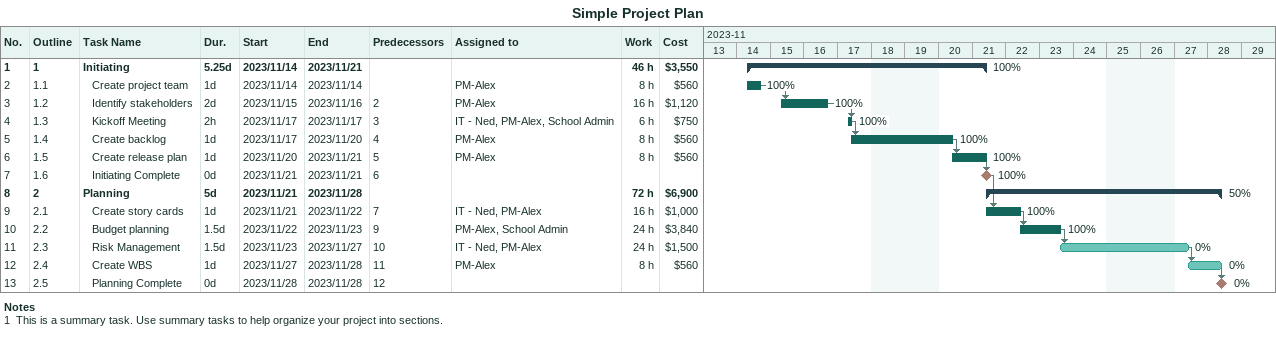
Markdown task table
Simple Project Plan

| ID | WBS | Task | Duration | Start | Finish | Predecessors | Resources | % complete | Work (h) | Cost ($) |
|---|---|---|---|---|---|---|---|---|---|---|
| 1 | 1 | **Initiating** | 5.25d | 2023-11-14 | 2023-11-21 |  |  | 100 | 46 | 3550 |
| 2 | 1.1 | Create project team | 1d | 2023-11-14 | 2023-11-14 |  | PM-Alex | 100 | 8 | 560 |
| 3 | 1.2 | Identify stakeholders | 2d | 2023-11-15 | 2023-11-16 | 2 | PM-Alex | 100 | 16 | 1120 |
| 4 | 1.3 | Kickoff Meeting | 2h | 2023-11-17 | 2023-11-17 | 3 | IT - Ned, PM-Alex, School Admin | 100 | 6 | 750 |
| 5 | 1.4 | Create backlog | 1d | 2023-11-17 | 2023-11-20 | 4 | PM-Alex | 100 | 8 | 560 |
| 6 | 1.5 | Create release plan | 1d | 2023-11-20 | 2023-11-21 | 5 | PM-Alex | 100 | 8 | 560 |
| 7 | 1.6 | Initiating Complete | 0d | 2023-11-21 | 2023-11-21 | 6 |  | 100 |  |  |
| 8 | 2 | **Planning** | 5d | 2023-11-21 | 2023-11-28 |  |  | 50 | 72 | 6900 |
| 9 | 2.1 | Create story cards | 1d | 2023-11-21 | 2023-11-22 | 7 | IT - Ned, PM-Alex | 100 | 16 | 1000 |
| 10 | 2.2 | Budget planning | 1.5d | 2023-11-22 | 2023-11-23 | 9 | PM-Alex, School Admin | 100 | 24 | 3840 |
| 11 | 2.3 | Risk Management | 1.5d | 2023-11-23 | 2023-11-27 | 10 | IT - Ned, PM-Alex | 0 | 24 | 1500 |
| 12 | 2.4 | Create WBS | 1d | 2023-11-27 | 2023-11-28 | 11 | PM-Alex | 0 | 8 | 560 |
| 13 | 2.5 | Planning Complete | 0d | 2023-11-28 | 2023-11-28 | 12 |  | 0 |  |  |

Notes
- 1: This is a summary task. Use summary tasks to help organize your project into sections.
